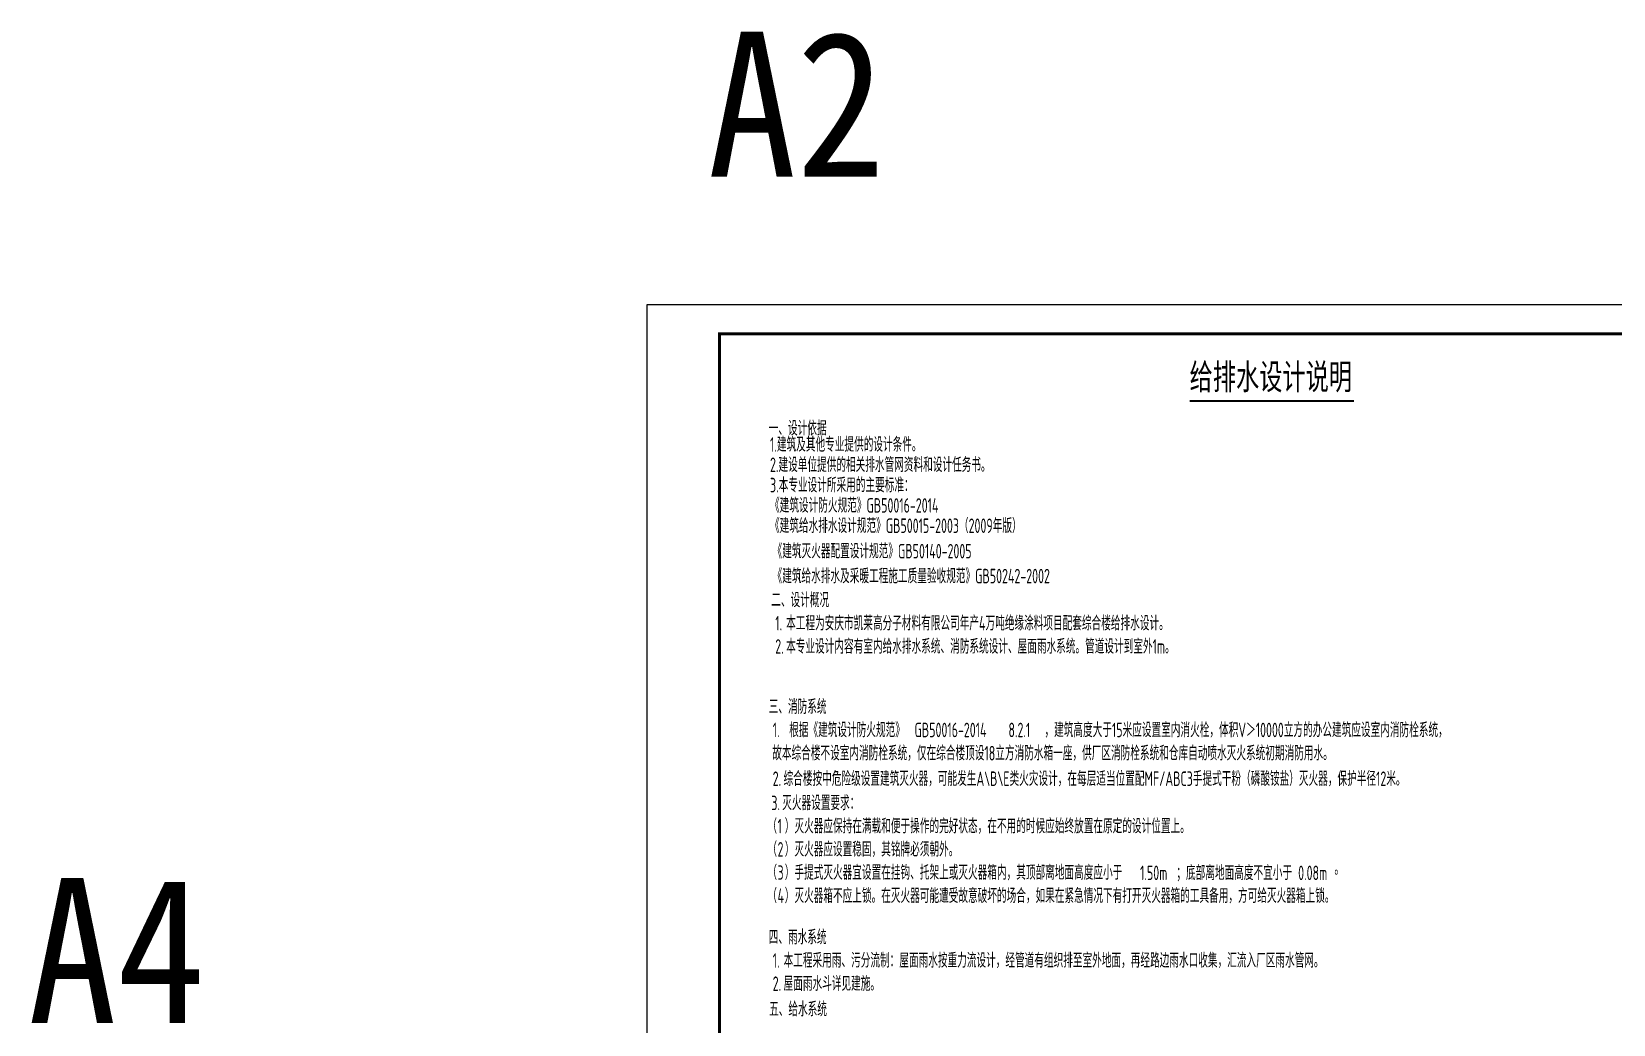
# Model space of a CAD drawing. Extents: x 6128144 to 12201635, y -1670122 to -706096.
# Drawn here: x 6131610 to 6158878, y -735970 to -718862 of the extents above; entities that cross this region are included whole.
import ezdxf

# ---------------------------------------------------------------- set-up
doc = ezdxf.new("R2010")
doc.units = 0
doc.header["$LTSCALE"] = 1000
doc.header["$MEASUREMENT"] = 0
doc.layers.get('0').update_dxf_attribs({"linetype": 'CONTINUOUS'})
for name, color, linetype in [('PUB_TITLE', 4, 'CONTINUOUS'), ('TWT_TEXT', 7, 'CONTINUOUS'), ('图名', 15, 'CONTINUOUS')]:
    doc.layers.add(name, color=color, linetype=linetype)
doc.styles.add('_TWT_PIPEDN', font='yb.shx', dxfattribs={"width": 0.8, "height": 3, "bigfont": 'HZTXT.shx'})
doc.styles.add('公司标准', font='sceie.shx', dxfattribs={"width": 0.7, "height": 300, "bigfont": 'sceic.shx'})
doc.styles.add('宋体', font='', dxfattribs={"width": 0.7})
doc.styles.get('宋体').set_extended_font_data('SimSun')

msp = doc.modelspace()

# ---------------------------------------------------------------- linework, layer by layer
at = {"const_width": 35}
msp.add_lwpolyline([(6151572.5, -725224.8), (6154406.3, -725224.8)], dxfattribs=at)
at = {"layer": 'PUB_TITLE', "color": 4}
msp.add_lwpolyline([(6142217.5, -753270), (6184267.5, -753270), (6184267.5, -723570), (6142217.5, -723570)], close=True, dxfattribs=at)
at = {"layer": 'PUB_TITLE', "color": 4, "const_width": 50}
msp.add_lwpolyline([(6143467.5, -752770), (6183767.5, -752770), (6183767.5, -724070), (6143467.5, -724070)], close=True, dxfattribs=at)

# ---------------------------------------------------------------- texts
at = {"style": '_TWT_PIPEDN', "width": 0.8}
msp.add_text('给排水设计说明', height=500, dxfattribs=at).set_placement((6151572.5, -725075.7))
at = {"layer": 'TWT_TEXT', "color": 7, "style": '公司标准', "width": 0.7}
for s, p in [('一、设计依据', (6144316.8, -725821.1)), ('1.建筑及其他专业提供的设计条件。', (6144339.4, -726101.3)), ('2.建设单位提供的相关排水管网资料和设计任务书。', (6144339.4, -726451.3)), ('3.本专业设计所采用的主要标准：', (6144339.4, -726801.3)), ('《建筑设计防火规范》GB50016-2014', (6144339.4, -727151.3)), ('《建筑给水排水设计规范》GB50015-2003（2009年版）', (6144339.4, -727501.3)), ('《建筑灭火器配置设计规范》GB50140-2005', (6144383.6, -727939.9)), ('《建筑给水排水及采暖工程施工质量验收规范》GB50242-2002', (6144383.6, -728368.8)), ('二、设计概况', (6144360.9, -728781.9)), ('1.', (6144429.7, -729181.9)), ('本工程为安庆市凯莱高分子材料有限公司年产4万吨绝缘涂料项目配套综合楼给排水设计。', (6144617.2, -729181.9)), ('2.', (6144429.7, -729581.9)), ('本专业设计内容有室内给水排水系统、消防系统设计、屋面雨水系统。管道设计到室外1m。', (6144617.2, -729581.9)), ('三、消防系统', (6144316.8, -730621.1)), ('1.', (6144385.5, -731021.1)), ('根据《建筑设计防火规范》', (6144669.2, -731021.1)), ('GB50016-2014', (6146830.3, -731021.1)), ('8.2.1', (6148449.1, -731021.1)), ('，建筑高度大于15米应设置室内消火栓，体积V＞10000立方的办公建筑应设室内消防栓系统，', (6149070.5, -731021.1)), ('故本综合楼不设室内消防栓系统，仅在综合楼顶设18立方消防水箱一座，供厂区消防栓系统和仓库自动喷水灭火系统初期消防用水。', (6144377.8, -731421.1)), ('综合楼按中危险级设置建筑灭火器，可能发生A\\B\\E类火灾设计，在每层适当位置配MF/ABC3手提式干粉（磷酸铵盐）灭火器，保护半径12米。', (6144573, -731860.9)), ('2.', (6144385.5, -731860.9)), ('3.', (6144362.5, -732278.4)), ('灭火器设置要求：', (6144550, -732278.4)), ('（', (6144293.8, -732678.4)), ('）灭火器应保持在满载和便于操作的完好状态，在不用的时候应始终放置在原定的设计位置上。', (6144593.8, -732678.4)), ('1', (6144468.8, -732678.4)), ('（', (6144293.8, -733078.4)), ('2', (6144468.8, -733078.4)), ('）灭火器应设置稳固，其铭牌必须朝外。', (6144593.8, -733078.4)), ('（', (6144293.8, -733478.4)), ('）手提式灭火器宜设置在挂钩、托架上或灭火器箱内，其顶部离地面高度应小于', (6144593.8, -733478.4)), ('；底部离地面高度不宜小于', (6151343.8, -733484)), ('3', (6144468.8, -733478.4)), ('1.50m', (6150718.8, -733484)), ('0.08m', (6153443.8, -733484)), ('。', (6154068.8, -733398.3)), ('（', (6144293.8, -733878.4)), ('4', (6144468.8, -733878.4)), ('）灭火器箱不应上锁。在灭火器可能遭受故意破坏的场合，如果在紧急情况下有打开灭火器箱的工具备用，方可给灭火器箱上锁。', (6144593.8, -733878.4)), ('四、雨水系统', (6144316.8, -734592.8)), ('1.', (6144385.5, -734992.8)), ('本工程采用雨、污分流制：屋面雨水按重力流设计，经管道有组织排至室外地面，再经路边雨水口收集，汇流入厂区雨水管网。', (6144573, -734992.8)), ('屋面雨水斗详见建施。', (6144573, -735392.8)), ('2.', (6144385.5, -735392.8)), ('五、给水系统', (6144323.4, -735833.2))]:
    msp.add_text(s, height=250, dxfattribs=at).set_placement(p)
at = {"layer": '图名', "style": '宋体', "width": 0.9}
for s, p in [('  A2', (6140201.2, -721361.6)), ('  A4', (6128484.7, -735945.7))]:
    msp.add_text(s, height=2500, dxfattribs=at).set_placement(p)

doc.saveas('drawing.dxf')
